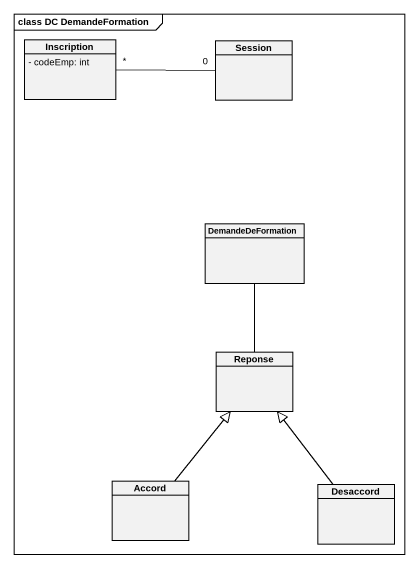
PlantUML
@startuml
mainframe class DC DemandeFormation
hide circle
hide empty members
skinparam classAttributeIconSize 0
class Inscription {
  - codeEmp: int
}
class Session
class DemandeDeFormation
class Reponse
class Accord
class Desaccord
Session "0" -left- "*" Inscription
Reponse -up- DemandeDeFormation
Accord -up-|> Reponse
Desaccord -up-|> Reponse
@enduml
